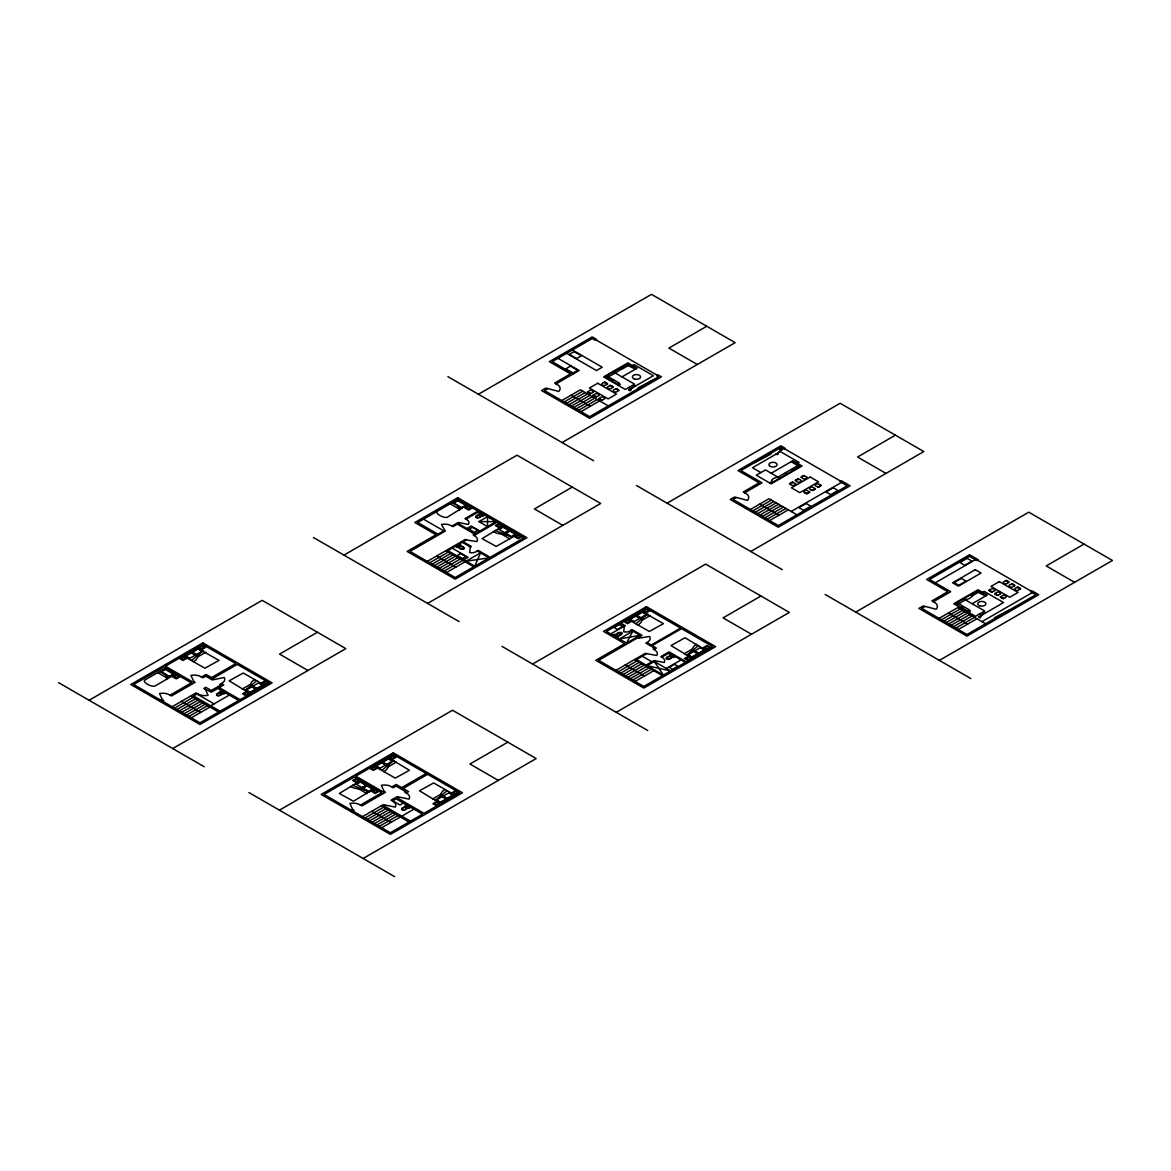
<?xml version="1.0" encoding="UTF-8"?>
<svg xmlns="http://www.w3.org/2000/svg" width="1171" height="1171" viewBox="0 0 1171 1171"><rect width="100%" height="100%" fill="white"/><g stroke="black" fill="none" stroke-linecap="round" stroke-linejoin="round"><path stroke-width="1.5" d="M593.785 391.846L593.229 391.846A2.401 1.376 0 0 1 589.511 392.929A2.401 1.376 0 0 1 589.774 390.543A2.401 1.376 0 0 1 593.229 391.875M605.187 398.36L604.631 398.301A2.401 1.376 0 0 0 601.045 397.174A2.401 1.376 0 0 0 601.045 399.56A2.401 1.376 0 0 0 604.631 398.36M801.579 480.827L801.023 480.769A2.401 1.376 0 0 0 797.568 479.583A2.401 1.376 0 0 0 797.29 481.984A2.401 1.376 0 0 0 801.008 480.915M820.622 485.233L820.066 485.175A2.401 1.376 0 0 0 816.48 484.047A2.401 1.376 0 0 0 816.48 486.433A2.401 1.376 0 0 0 820.066 485.233M995.35 590.155L994.794 590.096A2.401 1.376 0 0 0 991.208 588.954A2.401 1.376 0 0 0 991.208 591.355A2.401 1.376 0 0 0 994.794 590.155M1014.393 585.749L1013.837 585.69A2.401 1.376 0 0 0 1010.251 584.549A2.401 1.376 0 0 0 1010.251 586.934A2.401 1.376 0 0 0 1013.837 585.749M611.745 380.502L606.871 377.604L608.613 376.916L619.591 383.254L618.449 384.278L619.474 384.952M608.569 376.901L607.281 375.745A30.431 17.565 0 0 1 613.077 372.407L614.863 373.286L608.305 376.857M621.684 368.924L615.8 372.715L614.175 371.734A31.719 18.312 0 0 1 619.561 368.572L622.489 368.88L627.876 365.747L626.529 364.752L627.876 364.005L636.102 368.748M620.806 368.309L626.456 364.752M785.097 473.347L786.312 473.992L785.639 474.636A31.719 18.312 0 0 1 780.149 477.739L778.993 478.383A30.431 17.565 0 0 1 773.211 481.72L770.24 483.286M792.708 470.405L792.225 470.83A31.719 18.312 0 0 1 786.736 473.933L786.312 473.992M969.632 611.804L968.417 611.16L969.837 610.164L963.967 606.768L961.581 607.325L957.014 604.646L964.948 600.211L963.704 599.186L964.377 598.557A30.431 17.565 0 0 1 970.173 595.219C976.029 595.38 965.826 601.557 964.304 598.908M961.933 607.354L963.279 606.402L957.439 602.597A30.431 17.565 0 0 1 963.235 599.259L963.645 599.186M962.138 607.5L962.635 607.998A31.719 18.312 0 0 0 968.124 611.101L968.417 611.16M970.818 594.956L976.365 591.648L978.078 592.394L972.545 595.776L970.613 595.146M474.079 535.498A9.646 5.577 0 0 1 476.904 541.558L466.395 539.933L463.218 541.763L471.401 546.491L470.435 547.047L469.659 552.522A6.001 3.469 0 0 0 477.168 550.926L478.134 550.37L490.151 557.308L524.066 537.723L497.163 522.178L474.079 535.498L473.128 534.942L474.562 534.108L457.29 524.125L452.972 526.628L452.006 526.072A9.646 5.562 0 0 0 441.496 524.447L445.273 531.063L410.011 551.424L455.168 577.508L473.801 566.749L445.917 550.648M646.831 642.557L651.178 645.06L680.6 628.08L646.407 608.32L620.82 623.104L625.387 625.738L624.421 626.295L623.645 631.769A6.001 3.469 0 0 0 631.154 630.174L632.106 629.617L642.001 635.326L638.166 637.551L639.132 638.107L649.642 636.482A9.646 5.562 0 0 1 646.831 642.557L645.865 643.113L654.472 648.075L653.023 648.91L653.989 649.466A9.646 5.577 0 0 1 656.799 655.526L645.338 653.345L615.946 670.324M470.435 547.047L462.267 542.319L447.834 550.648L474.767 566.193L480.534 552.873L466.117 561.202L489.185 557.864L477.168 550.926M624.421 626.295L619.854 623.645L606.388 631.418L626.587 643.084L632.838 631.154L619.386 638.927L640.069 635.326L631.154 630.174M630.1 389.987L634.331 385.493M776.768 454.407L781.247 449.649M979.893 617.176L983.786 613.033M436.798 511.507C435.07 513.571 443.663 518.299 447 517.392L466.629 505.199M705.205 650.007L685.064 637.741L670.998 645.572L690.641 657.443L692.295 657.473M263.27 685.328L263.182 684.406L243.261 673.047L229.135 680.819L248.764 692.734L250.404 692.764M453.645 795.241L453.616 794.348L433.636 782.96L419.496 790.776L439.14 802.647L440.779 802.677M613.004 379.858L611.994 380.634M184.93 655.892L184.93 656.814L204.896 668.202L219.05 660.385L197.87 648.441M375.32 765.805L375.305 766.727L395.286 778.115L409.426 770.298L389.782 758.427L388.128 758.413M629.339 619.152L629.325 620.059L649.305 631.462L663.445 623.645L642.264 611.686M478.427 394.261L651.5 294.345L735.154 342.649L562.08 442.565M547.369 388.918L544.486 390.572L589.657 416.656L658.556 376.872L656.638 375.759L658.073 374.925L661.439 376.872L589.657 418.325L541.602 390.572L545.935 388.084L558.801 391.451A10.056 5.796 0 0 0 556.02 383.912L554.586 383.078L570.511 373.886L549.331 361.663L592.233 336.897L596.566 339.385L595.117 340.219L592.233 338.551L552.214 361.663L573.395 373.886M556.02 383.912L579.177 370.548L557.996 358.326M561.773 400.555L580.392 389.797L608.276 405.898M606.841 377.662L605.524 376.901L607.149 375.964M605.524 376.901L607.778 376.433M627.334 365.147L635.385 369.172M564.173 401.946L582.807 391.187M566.574 403.336L585.207 392.578M632.472 365.542L634.126 364.591L653.389 375.715L630.964 388.67L628.856 387.44M568.974 404.712L587.608 393.968M706.757 326.255L668.904 348.109L697.301 364.503M571.389 406.103L590.008 395.344M621.991 376.901L637.068 368.206L627.876 362.893L603.607 376.901L625.358 389.46L634.55 384.147L612.799 371.588M573.79 407.493L592.409 396.735M576.191 408.884L594.824 398.125M618.508 385.508L620.191 384.527L619.137 383.927M578.591 410.274L597.225 399.516M580.992 411.65L599.625 400.906M89.098 700.258L262.158 600.342L345.811 648.632L172.737 748.562M343.952 555.113L517.026 455.197L600.679 503.486L427.605 603.416M185.501 656.214L191.634 652.671A10.378 5.987 0 0 0 195.572 654.94L189.424 658.483A10.378 5.987 0 0 0 185.501 656.214L189.424 658.483M192.176 652.364L198.323 648.822A10.378 5.987 0 0 0 202.246 651.076L196.099 654.633A10.378 5.987 0 0 0 192.176 652.364L196.099 654.633M457.188 499.739L467.946 505.287L457.759 499.402L417.74 522.515L437.939 534.166L444.307 530.507M161.159 671.627L165.111 669.344L173.615 674.247A10.012 5.782 0 0 0 169.649 676.531L161.159 671.627A10.012 5.782 0 0 0 165.111 669.344M453.514 502.842L457.466 500.544L465.97 505.448L462.003 507.746L453.514 502.842A10.012 5.782 0 0 0 457.466 500.544M203.608 650.944L200.329 652.833A17.302 9.983 0 0 0 197.884 654.618M197.562 657.019L205.847 652.232M169.649 676.531L173.615 674.247M451.991 526.072L458.256 522.456L468.415 524.447A8.168 4.713 0 0 0 465.941 519.134L464.975 518.577L477.973 511.083L457.759 499.402M459.222 523.013L458.256 523.569L475.528 533.552L496.197 521.622L478.924 511.639M465.941 519.134L478.924 511.639M479.305 513.645L480.857 512.752L484.692 514.977L483.155 515.855A2.035 1.171 0 0 0 480.944 516.513A4.86 2.81 0 0 1 479.041 517.641A3.498 2.02 0 0 1 478.002 517.875A2.488 1.434 0 0 1 476.948 517.86A1.478 0.849 0 0 1 475.836 517.231A2.488 1.434 0 0 1 475.821 516.616A3.498 2.02 0 0 1 476.216 516.016A4.874 2.81 0 0 1 477.973 514.977A2.108 1.215 0 0 0 479.305 513.645L483.155 515.855M161.071 700.346L162.33 699.614L163.779 700.448L162.52 701.18M162.33 699.614L159.519 693.539A9.646 5.577 0 0 1 170.029 695.164L191.356 682.854L163.94 667.046L133.67 684.523L200.007 722.829L269.213 682.869L237.259 664.411L212.741 678.565M193.757 681.478L192.791 682.034L165.404 666.197L202.905 644.548L235.81 663.576L211.292 677.716L205.774 674.54L201.441 677.028A9.646 5.577 0 0 0 190.932 675.404L193.757 681.478L195.191 682.312L171.464 695.998L170.029 695.164M466.878 528.56L471.21 526.057L479.861 531.049M478.895 521.622L487.546 516.631L496.197 521.622L478.895 521.622L487.546 526.613L487.546 516.631M172.137 706.728L196.157 692.851L197.592 693.686A9.646 5.577 0 0 0 208.101 695.311L205.291 689.251L203.842 688.416L205.774 687.304L211.292 690.495L220.909 684.947L219.958 684.391L221.392 683.557A9.646 5.577 0 0 0 224.217 677.482L212.258 679.941L205.774 676.194L202.89 677.863L201.441 677.028M197.592 693.686L193.639 695.969L220.089 711.236M205.291 689.251L211.278 692.163L223.793 684.947L221.392 683.557M427.283 561.407L465.429 539.377L466.395 539.933M174.538 708.118L193.156 697.36M429.698 562.797L448.317 552.039M456.836 547.238L460.671 545.013A2.035 1.171 0 0 0 461.813 546.286A4.86 2.81 0 0 1 463.775 547.399A3.498 2.02 0 0 1 464.17 547.999A2.488 1.434 0 0 1 464.155 548.599A1.478 0.849 0 0 1 463.043 549.243A2.488 1.434 0 0 1 461.989 549.243A3.498 2.02 0 0 1 460.95 549.023A4.874 2.81 0 0 1 459.149 548.013A2.108 1.215 0 0 0 456.836 547.238L455.299 546.345M176.938 709.494L195.572 698.75M432.099 564.188L450.733 553.429M179.339 710.885L197.972 700.126M317.429 632.252L279.562 654.106L307.958 670.5M434.5 565.564L453.133 554.82M181.739 712.275L200.373 701.517M498.875 529.321L502.813 527.052L508.946 530.609A10.378 5.987 0 0 0 505.023 532.878L498.875 529.321A10.378 5.987 0 0 0 502.798 527.052M572.282 487.107L534.43 508.961L562.812 525.355M220.089 691.519L221.626 690.641L225.476 692.866L223.939 693.744A2.035 1.171 0 0 0 221.714 694.403A4.86 2.81 0 0 1 219.811 695.53A3.498 2.02 0 0 1 218.772 695.764A2.488 1.434 0 0 1 217.718 695.75A1.478 0.849 0 0 1 216.62 695.106A2.488 1.434 0 0 1 216.591 694.505A3.498 2.02 0 0 1 216.986 693.905A4.874 2.81 0 0 1 218.757 692.866A2.108 1.215 0 0 0 220.089 691.519L223.939 693.744M436.9 566.954L455.534 556.196M184.154 713.666L202.773 702.907M439.301 568.345L457.934 557.586M186.555 715.057L205.188 704.298M505.023 532.878L508.946 530.609M441.716 569.735L460.335 558.977M505.55 533.186L509.487 530.917L515.621 534.459A10.378 5.987 0 0 0 511.698 536.728L505.55 533.186A10.378 5.987 0 0 0 509.487 530.917M188.955 716.432L207.589 705.689M210.707 705.82L229.311 695.076M444.116 571.126L462.75 560.367M463.701 559.811L468.034 557.308L452.167 548.145M191.356 717.823L209.99 707.064M242.309 689.016L250.594 684.23M446.517 572.502L465.15 561.758M244.563 690.305L247.828 688.416A17.302 9.983 0 0 0 250.287 686.63A54.071 31.222 0 0 1 256.873 680.761M245.925 690.173L252.058 686.616A10.378 5.987 0 0 0 255.981 688.885L249.847 692.442A10.378 5.987 0 0 0 245.925 690.173L249.847 692.442M252.599 686.308L258.732 682.766A10.378 5.987 0 0 0 262.67 685.035L256.522 688.577A10.378 5.987 0 0 0 252.599 686.308L256.522 688.577M511.698 536.728L515.621 534.459M474.767 566.193L489.185 557.864M667.075 503.179L840.149 403.263L923.802 451.552L750.728 551.482M771.206 473.23L792.855 460.73L802.047 466.029L771.206 483.843L756.305 475.236L765.497 469.937L780.398 478.529M736.017 497.821L733.134 499.49L778.305 525.574L847.204 485.789L839.988 481.618L841.437 480.798L850.087 485.789L778.305 527.228L730.25 499.49L734.583 497.002L747.449 500.354A10.056 5.796 0 0 0 744.668 492.83L743.234 491.996L759.159 482.803L737.979 470.566L780.881 445.8L785.214 448.303L783.765 449.137L780.881 447.468L740.877 470.566L762.043 482.803L744.668 492.83M797.451 463.379L799.105 462.428L780.398 451.625L752.499 467.727L760.901 472.586M769.523 482.876L772.011 481.442M798.154 466.336L800.13 466.029L793.265 470.156L791.684 469.542M750.421 509.473L769.04 498.714L796.924 514.816M752.821 510.863L771.455 500.105M755.222 512.239L773.855 501.495M757.622 513.63L776.256 502.871M895.405 435.173L857.553 457.027L885.949 473.406M760.038 515.02L778.656 504.262M762.438 516.411L781.072 505.652M764.839 517.802L783.472 507.043M767.239 519.192L785.873 508.434M769.654 520.568L788.273 509.824M791.157 511.478L841.437 482.452M279.474 810.171L452.548 710.255L536.186 758.559L363.127 858.475M532.6 664.03L705.674 564.115L789.327 612.404L616.253 712.334M375.876 766.127L382.024 762.584A10.378 5.987 0 0 0 385.947 764.853L379.799 768.396A10.378 5.987 0 0 0 375.876 766.127L379.799 768.396M382.551 762.277L388.699 758.735A10.378 5.987 0 0 0 392.622 760.989L386.474 764.546A10.378 5.987 0 0 0 382.551 762.277L386.474 764.546M629.896 619.474L636.043 615.931A10.378 5.987 0 0 0 639.966 618.186L633.833 621.742A10.378 5.987 0 0 0 629.896 619.474L633.833 621.742M636.57 615.609L642.718 612.067A10.378 5.987 0 0 0 646.641 614.336L640.508 617.878A10.378 5.987 0 0 0 636.57 615.609L640.508 617.878M356.482 778.203L352.632 780.428L356.482 782.638L360.331 780.428M610.72 633.921L624.187 626.148M393.983 760.857L390.719 762.745A17.302 9.983 0 0 0 388.26 764.531A54.071 31.222 0 0 1 381.673 770.401M648.002 614.204L644.738 616.078A17.302 9.983 0 0 0 642.279 617.864A54.071 31.222 0 0 1 635.692 623.748M360.639 780.603L359.804 781.086L374.222 789.415L375.071 788.932M613.136 635.311L614.673 634.433A2.035 1.171 0 0 0 616.883 633.774A4.86 2.81 0 0 1 618.786 632.633A3.498 2.02 0 0 1 619.825 632.413A2.488 1.434 0 0 1 620.879 632.428A1.478 0.849 0 0 1 621.991 633.057A2.488 1.434 0 0 1 622.006 633.672A3.498 2.02 0 0 1 621.625 634.272A4.874 2.81 0 0 1 619.854 635.311A2.108 1.215 0 0 0 618.522 636.643L616.985 637.536M356.116 784.146L360.039 781.877L366.186 785.419A10.378 5.987 0 0 0 362.263 787.688L356.116 784.146A10.378 5.987 0 0 0 360.039 781.877M383.795 771.63A12.969 7.48 0 0 0 387.835 767.093L396.222 762.145M641.971 620.279L650.256 615.492M362.263 787.688L366.186 785.419M362.79 787.995L366.728 785.726L372.861 789.283A10.378 5.987 0 0 0 368.938 791.537L362.79 787.995A10.378 5.987 0 0 0 366.728 785.726M368.938 791.537L372.861 789.283M640.069 635.326L626.587 643.084M375.247 789.034L371.397 791.259L375.247 793.47L379.097 791.259M639.132 638.107L637.185 638.107L598.659 660.342L643.816 686.426L662.449 675.667L634.565 659.566M351.446 810.259L352.72 809.527L354.154 810.361L352.895 811.093M360.405 805.092L381.731 792.782L354.33 776.958L324.045 794.436L390.397 832.742L422.57 814.152L396.149 798.885L392.431 801.023L390.997 800.188L397.101 796.661L409.06 799.12A9.646 5.577 0 0 0 406.235 793.06L404.8 792.225L405.766 791.669L396.149 786.107L393.266 787.776L391.817 786.941A9.646 5.577 0 0 0 381.322 785.317L384.132 791.391L385.566 792.225L361.854 805.911L360.405 805.092A9.646 5.577 0 0 0 349.895 803.452L352.72 809.527M384.132 791.391L383.166 791.947L355.779 776.11L393.28 754.461L459.588 792.782L424.019 813.318L397.584 798.051L398.55 797.495M391.817 786.941L396.149 784.453L408.65 791.669L406.235 793.06M401.668 787.629L426.2 773.489M403.117 788.478L427.635 774.324M362.512 816.641L383.298 804.638L395.256 807.097A9.646 5.577 0 0 0 392.431 801.023M646.29 653.901L636.497 659.566L663.415 675.111L712.729 646.641L681.551 628.637L652.13 645.616L656.389 648.075L653.989 649.466M384.747 805.472L384.015 805.882L410.465 821.149M364.913 818.031L383.546 807.273M618.347 671.715L636.965 660.956M367.313 819.407L385.947 808.663M620.747 673.091L639.381 662.347M369.714 820.798L388.348 810.039M623.148 674.481L641.781 663.723M507.804 742.165L469.952 764.019L498.334 780.413M760.93 596.024L723.078 617.878L751.475 634.258M403.351 803.043L399.984 804.989L392.783 800.832M372.129 822.188L390.748 811.43M625.548 675.872L644.182 665.113M646.099 665.113L654.033 660.532L664.191 662.508A8.168 4.713 0 0 0 661.732 657.209L660.766 656.653L669.051 651.866L686.352 661.864M654.999 661.088L647.065 665.67L670.617 670.939L654.282 661.513L663.415 675.111M661.732 657.209L669.051 652.979L685.401 662.42M374.53 823.579L393.149 812.82M405.181 805.882L406.718 804.989L410.567 807.214L409.03 808.107A2.035 1.171 0 0 0 406.805 808.751A4.86 2.81 0 0 1 404.903 809.893A3.498 2.02 0 0 1 403.863 810.112A2.488 1.434 0 0 1 402.809 810.112A1.478 0.849 0 0 1 401.712 809.468A2.488 1.434 0 0 1 401.682 808.854A3.498 2.02 0 0 1 402.077 808.253A4.874 2.81 0 0 1 403.834 807.229A2.108 1.215 0 0 0 405.181 805.882L409.03 808.107M627.963 677.262L646.582 666.504M675.067 656.448L673.53 657.341A2.035 1.171 0 0 0 671.305 658A4.86 2.81 0 0 1 669.402 659.127A3.498 2.02 0 0 1 668.363 659.346A2.488 1.434 0 0 1 667.309 659.346A1.478 0.849 0 0 1 666.211 658.702A2.488 1.434 0 0 1 666.182 658.102A3.498 2.02 0 0 1 666.577 657.502A4.874 2.81 0 0 1 668.334 656.463A2.108 1.215 0 0 0 669.68 655.116L671.217 654.223M376.93 824.97L395.564 814.211M630.364 678.653L648.997 667.894M379.331 826.345L397.964 815.602M632.764 680.029L651.398 669.285M381.731 827.736L400.365 816.992M401.814 816.158L413.919 809.161M635.165 681.42L653.799 670.661M432.685 798.929L440.969 794.143M684.201 653.725L692.471 648.939M434.939 800.217L438.203 798.329A17.302 9.983 0 0 0 440.662 796.543A54.071 31.222 0 0 1 447.249 790.674M686.44 655.013L689.704 653.125A17.302 9.983 0 0 0 692.163 651.339A54.071 31.222 0 0 1 698.75 645.47M436.3 800.086L442.433 796.529A10.378 5.987 0 0 0 446.371 798.798L440.223 802.355A10.378 5.987 0 0 0 436.3 800.086L440.223 802.355M442.975 796.221L449.122 792.679A10.378 5.987 0 0 0 453.045 794.948L446.898 798.49A10.378 5.987 0 0 0 442.975 796.221L446.898 798.49M687.801 654.882L693.949 651.325A10.378 5.987 0 0 0 697.872 653.594L691.724 657.136A10.378 5.987 0 0 0 687.801 654.882L691.724 657.136M694.476 651.017L700.624 647.475A10.378 5.987 0 0 0 704.547 649.744L698.399 653.286A10.378 5.987 0 0 0 694.476 651.017L698.399 653.286M666.299 668.451L681.068 659.917M855.723 612.096L1028.797 512.181L1112.45 560.47L939.376 660.4M935.292 582.821L975.297 559.723M924.666 606.739L921.782 608.408L966.953 634.492L1035.852 594.707L1030.802 591.794L1032.251 590.96L1038.736 594.707L966.953 636.146L918.898 608.408L923.231 605.905L936.097 609.271A10.056 5.796 0 0 0 933.331 601.748L931.882 600.913L947.822 591.721L926.642 579.484L969.529 554.717L978.18 559.723L976.746 560.558L969.529 556.386L929.525 579.484L950.706 591.721L933.331 601.748M957 604.514L955.682 603.753L957.307 602.831M976.716 591.618L978.034 590.857L986.26 595.615M955.682 603.753L957.937 603.299M977.492 591.999L985.543 596.024M982.63 592.409L984.284 591.443L1003.547 602.567L981.122 615.522L979.015 614.307M939.069 618.39L957.702 607.632L985.587 623.733M941.469 619.781L960.103 609.022M972.15 603.753L987.226 595.058L978.034 589.745L953.765 603.753L975.516 616.312L984.709 611.013L962.957 598.454M943.87 621.157L962.503 610.413M946.285 622.548L964.904 611.789M1084.053 544.076L1046.201 565.944L1074.597 582.324M948.686 623.938L967.305 613.18M968.666 612.36L970.349 611.394L969.295 610.779M951.086 625.329L969.72 614.57M953.487 626.719L972.12 615.961M955.887 628.095L974.521 617.351M958.302 629.486L976.921 618.727M981.971 621.655L1032.251 592.628M456.339 500.222L458.037 500.222M618.259 384.308L617.966 384.249A31.719 18.312 0 0 1 612.477 381.146L612.052 380.824M598.937 395.008L598.937 395.139A2.401 1.376 0 0 1 595.205 396.222A2.401 1.376 0 0 1 595.483 393.837A2.401 1.376 0 0 1 598.923 395.169M1008.143 582.397L1008.143 582.514A2.401 1.376 0 0 1 1004.425 583.597A2.401 1.376 0 0 1 1004.689 581.211A2.401 1.376 0 0 1 1008.143 582.543M1019.546 589.028A2.401 1.376 0 0 1 1015.96 590.228A2.401 1.376 0 0 1 1015.96 587.842A2.401 1.376 0 0 1 1019.546 589.028L1019.546 589.101M1000.502 593.39L1000.502 593.507A2.401 1.376 0 0 1 996.77 594.59A2.401 1.376 0 0 1 997.048 592.204A2.401 1.376 0 0 1 1000.502 593.536M779.784 477.797L778.408 476.831L797.041 466.058L798.812 466.775M772.728 481.793C768.381 481.076 776.71 475.353 779.096 478.061M633.906 385.947C637.229 385.976 632.501 384.015 633.877 385.947M503.369 526.73L501.774 526.73L482.071 538.631L496.226 546.447L516.191 535.059L516.235 534.166M360.609 781.555L358.97 781.569L339.312 793.455L353.452 801.257L373.52 789.02M165.682 669.007L163.984 669.007L144.443 680.292C142.716 682.327 151.147 687.099 154.645 686.177L174.23 674.862L174.23 673.954M595.834 339.81L657.37 375.335M784.482 448.727L840.734 481.193M654.384 379.287L638.034 387.894L638.751 388.304M791.889 461.286L800.13 466.029M791.172 461.696L798.681 466.029M770.255 453.616L770.972 454.026L754.622 462.633M572.414 349.997L602.245 367.226L596.478 370.548L566.647 353.335M1008.729 610.369L994.545 617.717L995.262 618.142M571.082 395.183L590.316 406.278M759.73 504.086L778.964 515.196M948.378 613.004L967.612 624.114M447.893 376.638L593.565 460.745M636.541 485.555L782.213 569.662M825.189 594.473L970.861 678.58M646.143 608.466L649.993 610.691L646.143 612.916L642.308 610.691M710.914 647.68L707.064 645.47L703.215 647.68L707.064 649.905M642.118 610.794L642.952 611.277L628.534 619.605L627.7 619.122M642.718 612.067L646.641 614.336M452.094 502.681L457.817 505.974A4.801 2.781 0 0 1 458.505 506.487A16.292 9.412 0 0 1 460.598 509.531M511.932 537.518L508.668 535.63A17.302 9.983 0 0 0 505.579 534.21A54.071 31.222 0 0 1 495.406 530.404M706.757 650.081L705.908 649.598L691.49 657.926L692.324 658.409M700.624 647.475L704.547 649.744M450.118 503.823L458.754 508.8M501.422 534.035L509.692 538.806M636.043 615.931L639.966 618.186M693.949 651.325L697.872 653.594M627.554 619.21L631.403 621.42L627.554 623.645L623.704 621.42M692.149 658.526L688.299 656.302L684.45 658.526L688.299 660.737M669.68 655.116L673.53 657.341M423.507 519.177L443.721 530.844M459.134 544.12L460.671 545.013M614.673 634.433L618.522 636.643M642.264 656.228L651.881 661.791M436.607 556.035L455.841 567.13M625.255 664.938L644.489 676.048M313.404 537.489L459.091 621.596M502.052 646.407L647.739 730.514M269.023 682.971L265.188 680.761L261.338 682.971L265.188 685.196M459.413 792.899L455.563 790.674L451.713 792.899L455.563 795.109M201.749 645.221L205.584 647.431L201.749 649.656L197.899 647.431M392.124 755.134L395.974 757.344L392.124 759.569L388.274 757.344M264.866 685.386L264.031 684.889L249.599 693.217L250.448 693.7M455.241 795.299L454.407 794.802L439.989 803.13L440.823 803.613M197.709 647.548L198.558 648.031L184.14 656.36L183.291 655.877M258.732 682.766L262.67 685.035M388.099 757.461L388.933 757.944L374.515 766.273L373.666 765.79M449.122 792.679L453.045 794.948M198.323 648.822L202.246 651.076M388.699 758.735L392.622 760.989M252.058 686.616L255.981 688.885M442.433 796.529L446.371 798.798M191.634 652.671L195.572 654.94M382.024 762.584L385.947 764.853M250.257 693.817L246.422 691.593L242.573 693.817L246.422 696.028M440.647 803.73L436.798 801.506L432.948 803.73L436.798 805.941M182.983 656.053L186.818 658.278L182.983 660.488L179.134 658.278M373.359 765.966L377.208 768.191L373.359 770.401L369.509 768.191M213.708 679.121L205.774 674.54M219.226 687.582L240.143 699.658M159.739 671.466L165.462 674.774A4.801 2.781 0 0 1 166.15 675.272A16.292 9.412 0 0 1 168.243 678.331M369.172 792.328L365.908 790.44A17.302 9.983 0 0 0 362.82 789.02A54.071 31.222 0 0 1 352.647 785.229M197.006 694.022L214.073 703.873M157.748 672.608L166.384 677.599M358.663 788.844L366.933 793.631M190.756 695.969L218.64 712.07M381.131 805.882L409.016 821.983M181.446 701.341L200.68 712.451M371.822 811.254L391.055 822.364M58.55 682.634L204.237 766.742M248.925 792.547L394.612 876.655M977.463 560.133L1031.519 591.37M217.777 688.416L238.694 700.492M459.003 510.454L458.534 507.321A4.801 2.781 0 0 0 457.144 505.594M166.648 679.253L166.18 676.106A4.801 2.781 0 0 0 164.789 674.379M978.034 590.857L978.034 591.692M627.876 364.005L627.876 364.84M197.884 654.618A54.071 31.222 0 0 1 191.297 660.488M200.929 652.481A13.496 7.787 0 0 0 197.489 657.18A12.969 7.48 0 0 1 193.42 661.717M247.242 688.768A13.496 7.787 0 0 0 250.682 684.069A12.969 7.48 0 0 1 254.736 679.531M437.617 798.681A13.496 7.787 0 0 0 441.057 793.982A12.969 7.48 0 0 1 445.126 789.444M366.508 790.791A13.496 7.787 0 0 0 358.37 788.8A12.969 7.48 0 0 1 350.524 786.444M387.864 767.093A13.496 7.787 0 0 1 391.304 762.394M689.119 653.477A13.496 7.787 0 0 0 692.559 648.778A12.969 7.48 0 0 1 696.628 644.24M509.283 535.967A13.496 7.787 0 0 0 501.144 533.976A12.969 7.48 0 0 1 493.284 531.634M645.323 615.741A13.496 7.787 0 0 0 641.884 620.44A12.969 7.48 0 0 1 637.829 624.963M462.003 507.746A10.012 5.782 0 0 1 465.97 505.448M607.134 384.073L606.578 384.132A2.401 1.376 0 0 1 602.992 385.274A2.401 1.376 0 0 1 602.992 382.888A2.401 1.376 0 0 1 606.578 384.073L607.134 384.073M795.87 484.121L795.314 484.179A2.401 1.376 0 0 1 791.728 485.321A2.401 1.376 0 0 1 791.728 482.92A2.401 1.376 0 0 1 795.314 484.121L795.87 484.121M807.273 477.534L806.717 477.592A2.401 1.376 0 0 1 802.999 478.69A2.401 1.376 0 0 1 803.262 476.29A2.401 1.376 0 0 1 806.717 477.622L807.273 477.534M628.798 389.841C631.023 392.856 632.311 387.425 628.798 389.841M779.871 449.488C782.228 452.694 783.589 446.927 779.871 449.488M978.693 617.044C980.713 619.825 981.971 614.819 978.693 617.044M775.861 454.26L777.705 454.407L775.861 454.26M982.996 612.916L984.606 613.033L982.996 612.916M459.53 546.564L459.237 546.872A2.005 1.156 0 0 0 459.266 547.369A3.045 1.757 0 0 0 459.618 547.852A4.523 2.605 0 0 0 461.154 548.731A3.045 1.757 0 0 0 461.989 548.936A2.005 1.156 0 0 0 462.838 548.95L463.643 548.482A2.005 1.156 0 0 0 463.628 547.999A3.045 1.757 0 0 0 463.277 547.516A4.523 2.605 0 0 0 461.74 546.623A3.045 1.757 0 0 0 460.906 546.418A2.005 1.156 0 0 0 460.057 546.403L459.53 546.564M574.2 351.593L569.384 354.359L576.6 358.531L581.402 355.75L574.2 351.593M570.526 366.113L565.71 368.88L572.926 373.051L577.727 370.27L570.526 366.113M597.722 383.239L589.394 388.055L608.144 398.887L616.473 394.071L597.722 383.239M587.491 391.831L587.359 391.904A6.177 3.572 0 0 0 590.638 393.793L590.755 393.719A7.407 4.274 0 0 1 587.491 391.831M604.382 382.068L604.265 382.141A7.407 4.274 0 0 1 607.529 384.029L607.661 383.956A6.177 3.572 0 0 0 604.382 382.068M593.185 395.125L593.068 395.198A6.177 3.572 0 0 0 596.332 397.086L596.449 397.013A7.407 4.274 0 0 1 593.185 395.125M610.091 385.361L609.974 385.435A7.407 4.274 0 0 1 613.238 387.323L613.355 387.25A6.177 3.572 0 0 0 610.091 385.361M598.893 398.418L598.762 398.477A6.177 3.572 0 0 0 602.04 400.365L602.157 400.306A7.407 4.274 0 0 1 598.893 398.418M615.785 388.655L615.668 388.728A7.407 4.274 0 0 1 618.932 390.616L619.064 390.543A6.177 3.572 0 0 0 615.785 388.655M202.905 642.879L130.786 684.523L200.007 724.483L272.096 682.869L202.905 642.879M457.759 497.734L414.856 522.515L436.036 534.737L407.127 551.424L455.168 579.162L526.95 537.723L457.759 497.734M165.404 668.202L175.591 674.086L165.404 668.202M176.206 674.437L172.371 676.662L176.206 678.887L180.056 676.662L176.206 674.437M468.561 505.652L464.726 507.877L468.561 510.088L472.411 507.877L468.561 505.652M472.411 527.301L469.044 529.248L474.328 532.307L477.695 530.361L472.411 527.301M499.168 523.335L495.333 525.559L499.168 527.784L503.018 525.559L499.168 523.335M503.413 525.794L502.564 526.277L516.982 534.605L517.831 534.108L503.413 525.794M460.584 553.561L457.217 555.508L462.501 558.567L465.868 556.62L460.584 553.561M518.138 534.298L514.303 536.523L518.138 538.733L521.988 536.523L518.138 534.298M810.23 477.021L791.479 487.839L799.822 492.654L818.558 481.837L810.23 477.021M806.058 503.428L798.856 507.599L803.657 510.366L810.874 506.209L806.058 503.428M833.269 487.736L826.053 491.893L830.854 494.674L838.07 490.503L833.269 487.736M393.28 752.807L321.161 794.436L390.397 834.396L462.472 792.782L393.28 752.807M646.407 606.651L603.504 631.418L624.685 643.655L595.776 660.342L643.816 688.08L715.613 646.641L646.407 606.651M619.371 624.48L614.087 627.539L617.454 629.486L622.738 626.426L619.371 624.48M674.467 664.279L669.183 667.338L672.549 669.285L677.833 666.226L674.467 664.279M967.129 558.333L959.913 562.49L964.728 565.271L971.93 561.114L967.129 558.333M975.297 569.706L952.594 582.821L958.361 586.144L981.064 573.043L975.297 569.706M961.259 578.386L954.043 582.543L958.844 585.324L966.06 581.153L961.259 578.386M999.302 581.621L990.959 586.437L1009.709 597.254L1018.038 592.438L999.302 581.621M989.056 590.199L988.924 590.272A6.177 3.572 0 0 0 992.203 592.16L992.32 592.087A7.407 4.274 0 0 1 989.056 590.199M1005.948 580.45L1005.83 580.509A7.407 4.274 0 0 1 1009.109 582.397L1009.226 582.338A6.177 3.572 0 0 0 1005.948 580.45M994.75 593.492L994.633 593.565A6.177 3.572 0 0 0 997.897 595.454L998.029 595.38A7.407 4.274 0 0 1 994.75 593.492M1011.656 583.744L1011.539 583.802A7.407 4.274 0 0 1 1014.803 585.69L1014.92 585.632A6.177 3.572 0 0 0 1011.656 583.744M1000.458 596.786L1000.327 596.859A6.177 3.572 0 0 0 1003.606 598.747L1003.723 598.674A7.407 4.274 0 0 1 1000.458 596.786M1017.35 587.022L1017.233 587.095A7.407 4.274 0 0 1 1020.512 588.984L1020.629 588.911A6.177 3.572 0 0 0 1017.35 587.022M480.461 515.196L479.934 515.035A2.005 1.156 0 0 0 479.085 515.05A3.045 1.757 0 0 0 478.251 515.24A4.523 2.605 0 0 0 476.714 516.133A3.045 1.757 0 0 0 476.363 516.616A2.005 1.156 0 0 0 476.334 517.099L477.153 517.567A2.005 1.156 0 0 0 478.002 517.553A3.045 1.757 0 0 0 478.837 517.362A4.523 2.605 0 0 0 480.373 516.47A3.045 1.757 0 0 0 480.71 515.987A2.005 1.156 0 0 0 480.739 515.503L480.461 515.196M621.216 632.867L620.674 632.706A2.005 1.156 0 0 0 619.825 632.721A3.045 1.757 0 0 0 618.991 632.926A4.523 2.605 0 0 0 617.454 633.818A3.045 1.757 0 0 0 617.117 634.301A2.005 1.156 0 0 0 617.088 634.784L617.893 635.253A2.005 1.156 0 0 0 618.742 635.238A3.045 1.757 0 0 0 619.576 635.033A4.523 2.605 0 0 0 621.113 634.155A3.045 1.757 0 0 0 621.464 633.672A2.005 1.156 0 0 0 621.494 633.174L621.216 632.867M670.837 656.668L670.295 656.507A2.005 1.156 0 0 0 669.446 656.521A3.045 1.757 0 0 0 668.612 656.726A4.523 2.605 0 0 0 667.075 657.619A3.045 1.757 0 0 0 666.738 658.102A2.005 1.156 0 0 0 666.709 658.585L667.514 659.053A2.005 1.156 0 0 0 668.363 659.039A3.045 1.757 0 0 0 669.197 658.834A4.523 2.605 0 0 0 670.734 657.941A3.045 1.757 0 0 0 671.085 657.473A2.005 1.156 0 0 0 671.115 656.975L670.837 656.668M221.246 693.086L220.704 692.925A2.005 1.156 0 0 0 219.855 692.939A3.045 1.757 0 0 0 219.036 693.13A4.523 2.605 0 0 0 217.484 694.022A3.045 1.757 0 0 0 217.147 694.505A2.005 1.156 0 0 0 217.118 694.989L217.923 695.457A2.005 1.156 0 0 0 218.772 695.442A3.045 1.757 0 0 0 219.606 695.252A4.523 2.605 0 0 0 221.143 694.359A3.045 1.757 0 0 0 221.495 693.876A2.005 1.156 0 0 0 221.524 693.393L221.246 693.086M406.337 807.434L405.795 807.273A2.005 1.156 0 0 0 404.946 807.287A3.045 1.757 0 0 0 404.112 807.492A4.523 2.605 0 0 0 402.575 808.385A3.045 1.757 0 0 0 402.239 808.854A2.005 1.156 0 0 0 402.209 809.351L403.014 809.82A2.005 1.156 0 0 0 403.863 809.805A3.045 1.757 0 0 0 404.698 809.6A4.523 2.605 0 0 0 406.235 808.707A3.045 1.757 0 0 0 406.586 808.239A2.005 1.156 0 0 0 406.615 807.741L406.337 807.434M804.243 475.602L804.126 475.528A6.177 3.572 0 0 0 800.847 477.417L800.979 477.49A7.407 4.274 0 0 1 804.243 475.602M821.149 485.365L821.032 485.292A7.407 4.274 0 0 1 817.753 487.18L817.87 487.253A6.177 3.572 0 0 0 821.149 485.365M798.549 478.895L798.417 478.822A6.177 3.572 0 0 0 795.153 480.71L795.27 480.783A7.407 4.274 0 0 1 798.549 478.895M815.44 488.644L815.323 488.585A7.407 4.274 0 0 1 812.059 490.473L812.176 490.532A6.177 3.572 0 0 0 815.44 488.644M792.84 482.189L792.723 482.115A6.177 3.572 0 0 0 789.444 484.004L789.576 484.077A7.407 4.274 0 0 1 792.84 482.189M809.747 491.937L809.629 491.879A7.407 4.274 0 0 1 806.351 493.767L806.468 493.825A6.177 3.572 0 0 0 809.747 491.937M979.776 605.817A4.084 2.357 0 0 0 985.894 603.782A4.084 2.357 0 0 0 979.776 601.733A4.084 2.357 0 0 0 979.776 605.817M498.29 526.438A1.757 1.01 0 0 0 500.925 525.559A1.757 1.01 0 0 0 498.29 524.681A1.757 1.01 0 0 0 498.29 526.438M517.172 537.357A1.757 1.01 0 0 0 519.895 536.581A1.757 1.01 0 0 0 517.362 535.615A1.757 1.01 0 0 0 517.172 537.357M467.683 508.756A1.757 1.01 0 0 0 470.318 507.877A1.757 1.01 0 0 0 467.683 506.999A1.757 1.01 0 0 0 467.683 508.756M626.675 622.299A1.757 1.01 0 0 0 629.31 621.42A1.757 1.01 0 0 0 626.675 620.542A1.757 1.01 0 0 0 626.675 622.299M645.265 611.569A1.757 1.01 0 0 0 647.9 610.691A1.757 1.01 0 0 0 645.265 609.813A1.757 1.01 0 0 0 645.265 611.569M706.186 648.558A1.757 1.01 0 0 0 708.821 647.68A1.757 1.01 0 0 0 706.186 646.802A1.757 1.01 0 0 0 706.186 648.558M687.421 659.39A1.757 1.01 0 0 0 690.056 658.526A1.757 1.01 0 0 0 687.421 657.648A1.757 1.01 0 0 0 687.421 659.39M770.094 466.307A4.084 2.357 0 0 0 776.929 465.253A4.084 2.357 0 0 0 771.923 462.369A4.084 2.357 0 0 0 770.094 466.307M634.419 378.965A4.084 2.357 0 0 0 640.537 376.916A4.084 2.357 0 0 0 634.419 374.881A4.084 2.357 0 0 0 634.419 378.965M372.48 769.069A1.757 1.01 0 0 0 375.115 768.191A1.757 1.01 0 0 0 372.48 767.312A1.757 1.01 0 0 0 372.48 769.069M391.143 758.193A1.757 1.01 0 0 0 393.88 757.417A1.757 1.01 0 0 0 391.348 756.437A1.757 1.01 0 0 0 391.143 758.193M355.516 781.262A1.757 1.01 0 0 0 358.238 780.486A1.757 1.01 0 0 0 355.706 779.52A1.757 1.01 0 0 0 355.516 781.262M374.281 792.094A1.757 1.01 0 0 0 377.003 791.318A1.757 1.01 0 0 0 374.471 790.352A1.757 1.01 0 0 0 374.281 792.094M454.685 793.777A1.757 1.01 0 0 0 457.319 792.899A1.757 1.01 0 0 0 454.685 792.02A1.757 1.01 0 0 0 454.685 793.777M435.919 804.609A1.757 1.01 0 0 0 438.554 803.73A1.757 1.01 0 0 0 435.919 802.852A1.757 1.01 0 0 0 435.919 804.609M182.003 659.112A1.757 1.01 0 0 0 184.725 658.336A1.757 1.01 0 0 0 182.208 657.37A1.757 1.01 0 0 0 182.003 659.112M200.768 648.28A1.757 1.01 0 0 0 203.491 647.504A1.757 1.01 0 0 0 200.973 646.524A1.757 1.01 0 0 0 200.768 648.28M264.309 683.849A1.757 1.01 0 0 0 266.944 682.971A1.757 1.01 0 0 0 264.309 682.108A1.757 1.01 0 0 0 264.309 683.849M245.544 694.696A1.757 1.01 0 0 0 248.179 693.817A1.757 1.01 0 0 0 245.544 692.939A1.757 1.01 0 0 0 245.544 694.696M175.328 677.541A1.757 1.01 0 0 0 177.963 676.662A1.757 1.01 0 0 0 175.328 675.784A1.757 1.01 0 0 0 175.328 677.541M608.554 388.523A2.401 1.376 0 0 0 612.272 387.455A2.401 1.376 0 0 0 608.818 386.123A2.401 1.376 0 0 0 608.554 388.523M614.394 391.861A2.401 1.376 0 0 0 617.981 390.66A2.401 1.376 0 0 0 614.394 389.46A2.401 1.376 0 0 0 614.394 391.861M810.639 489.683A2.401 1.376 0 0 0 814.357 488.629A2.401 1.376 0 0 0 810.918 487.297A2.401 1.376 0 0 0 810.639 489.683M804.945 492.976A2.401 1.376 0 0 0 808.663 491.908A2.401 1.376 0 0 0 805.209 490.59A2.401 1.376 0 0 0 804.945 492.976M1002.61 597.942A2.401 1.376 0 0 0 1006.196 596.742A2.401 1.376 0 0 0 1002.61 595.541A2.401 1.376 0 0 0 1002.61 597.942"/></g></svg>
